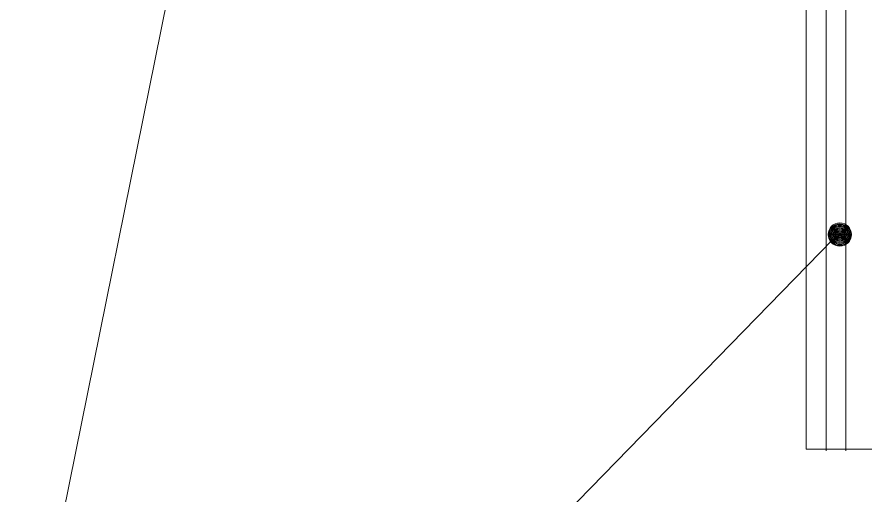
# Model space of a CAD drawing. Header units: inches. Extents: x -4443104 to -4439086, y 793046 to 798506.
# Drawn here: x -4442388.26 to -4442344.54, y 793253.14 to 793277.78 of the extents above; entities that cross this region are included whole.
import ezdxf

# ---------------------------------------------------------------- set-up
doc = ezdxf.new("R2010")
doc.units = ezdxf.units.IN
doc.header["$MEASUREMENT"] = 0
doc.layers.add('Level 3', color=7, linetype='Continuous', lineweight=0)

# ---------------------------------------------------------------- blocks, each defined once
blk = doc.blocks.new('LT3_2')
at = {"layer": 'Level 3', "color": 7, "linetype": 'Continuous', "lineweight": 13, "extrusion": (0, 0, -1)}
for radius in [6, 5.52, 5.04, 4.56, 4.08, 3.6, 3.12, 2.64, 2.16, 1.68, 1.2, 0.72, 0.24]:
    blk.add_circle((0, 0), radius, dxfattribs=at)

msp = doc.modelspace()

# ---------------------------------------------------------------- linework, layer by layer
at = {"layer": 'Level 3', "color": 7, "linetype": 'Continuous', "lineweight": 0}
for p, q in [((-4442345.5334, 793255.4207), (-4442345.5334, 793299.044)), ((-4442346.5545, 793255.4207), (-4442346.5545, 793296.9445))]:
    msp.add_line(p, q, dxfattribs=at)
at = {"layer": 'Level 3', "color": 7, "linetype": 'Continuous', "lineweight": 13}
for p, q in [((-4442388.2611, 793240.4034), (-4442378.3601, 793289.305)), ((-4442381.9499, 793229.669), (-4442346.2113, 793266.3103))]:
    msp.add_line(p, q, dxfattribs=at)
at = {"layer": 'Level 3', "color": 7, "linetype": 'Continuous', "lineweight": 13, "flags": 128}
msp.add_lwpolyline([(-4442343.5861, 793255.5059), (-4442347.5861, 793255.5059), (-4442347.5861, 793294.8233), (-4442343.8498, 793302.5059)], dxfattribs=at)

# ---------------------------------------------------------------- block references
at = {"layer": 'Level 3', "color": 7, "linetype": 'Continuous', "lineweight": 13, "xscale": 0.1000009313241567, "yscale": 0.1000009313241567, "zscale": 0.1000009313241567}
msp.add_blockref('LT3_2', (-4442345.8436, 793266.564), dxfattribs=at)

doc.saveas('drawing.dxf')
